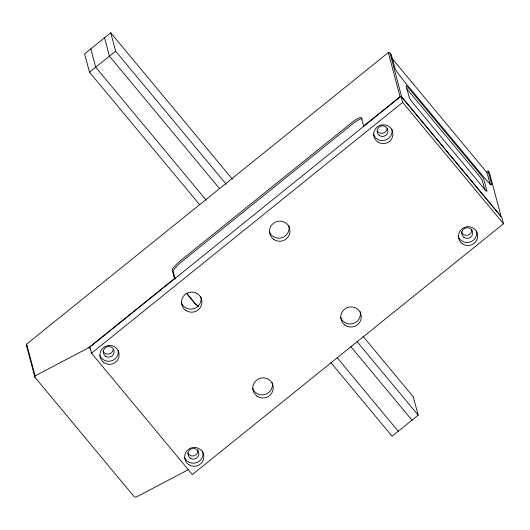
<?xml version="1.0" encoding="UTF-8"?>
<svg xmlns="http://www.w3.org/2000/svg" width="530" height="530" viewBox="0 0 530 530"><rect width="100%" height="100%" fill="white"/><g stroke="black" fill="none" stroke-linecap="round" stroke-linejoin="round"><path stroke-width="0.79" d="M188.673 469.514L135.971 497.213L134.322 496.849L34.894 377.227L26.5 345.673L26.666 344.102L388.318 52.563L389.967 52.934L391.272 54.497L394.883 68.072A16.039 1.312 51.1 0 0 405.788 83.27L482.433 175.483A16.039 1.312 51.1 0 0 491.701 184.553L488.09 170.985L487.149 171.475M34.894 377.227L35.119 375.876L26.666 344.102M232.385 179.153L110.73 32.787L84.628 53.835L89.517 72.212L199.644 204.713M89.517 72.212L115.626 51.171L110.73 32.787M35.119 375.876L88.55 347.799L174.43 278.568L172.223 270.3A12.833 2.312 -39.7 0 1 181.532 259.819L350.794 123.377A12.833 2.312 -39.7 0 1 361.4 117.799L363.6 126.074L400.057 96.685L401.654 96.831L501.075 216.452L489.395 172.548L488.09 170.985M401.018 96.281L89.881 347.097L91.511 353.225L192.357 474.562L503.5 223.746L501.87 217.618L401.018 96.281L402.648 102.409L503.5 223.746M91.511 353.225L402.648 102.409M363.037 336.338L413.281 396.791L418.177 415.175L392.067 436.223L330.945 362.686M88.55 347.799L90.107 348.144M391.802 58.114L487.03 172.687L490.257 184.798M115.626 51.171L226.277 184.301M357.048 341.638L418.177 415.175M219.559 188.66L109.432 56.16L104.536 37.782M350.86 346.633L411.982 420.171M206.362 200.353L95.711 67.224L90.822 48.84M337.14 357.69L398.262 431.228M186.832 293.494L194.596 302.835A12.833 12.581 -14.9 0 0 198.472 305.956M186.394 293.176L194.682 303.147A12.833 12.581 -14.9 0 0 198.551 306.26M26.5 345.673L27.368 346.719M484.837 190.051L482.293 180.492A6.413 0.523 51.1 0 0 477.934 174.41L408.345 90.69A6.413 0.523 51.1 0 0 406.371 88.43M389.967 52.934L401.654 96.831M388.318 52.563L400.057 96.685M175.238 279.032L173.237 271.512A12.833 2.312 -39.7 0 1 182.539 261.032L351.801 124.59A12.833 2.312 -39.7 0 1 362.407 119.011M486.798 172.601A3.206 0.576 -39.7 0 1 487.03 172.687M200.89 296.734A10.262 10.063 -14.9 0 1 193.934 308.659A10.262 10.063 -14.9 0 1 181.373 302.882M272.208 382.527A10.262 10.063 -14.9 0 1 264.881 394.558A10.262 10.063 -14.9 0 1 252.426 387.973M288.896 225.793A10.262 10.063 -14.9 0 1 281.94 237.712A10.262 10.063 -14.9 0 1 269.373 231.935M360.208 311.587A10.262 10.063 -14.9 0 1 352.887 323.618A10.262 10.063 -14.9 0 1 340.432 317.026M113.327 349.23A5.452 5.346 -14.9 0 1 102.959 351.072M197.981 449.718A5.452 5.346 -14.9 0 1 187.673 452.991M471.786 228.993A5.452 5.346 -14.9 0 1 467.725 235.168A5.452 5.346 -14.9 0 1 461.233 231.656M387.132 128.512A5.452 5.346 -14.9 0 1 377.473 131.473M476.636 230.974A9.626 9.434 -14.9 0 1 469.626 242.17A9.626 9.434 -14.9 0 1 458.033 235.85M391.922 129.048A9.626 9.434 -14.9 0 1 384.912 140.251A9.626 9.434 -14.9 0 1 373.319 133.924M202.639 450.964A9.626 9.434 -14.9 0 1 196.544 462.67A9.626 9.434 -14.9 0 1 184.466 457.251M118.25 350.535A9.626 9.434 -14.9 0 1 99.753 355.332M479.425 173.211L409.842 89.484A6.413 0.523 51.1 0 0 406.132 85.86L409.312 97.805A6.413 0.523 51.1 0 0 413.672 103.887L483.261 187.607A6.413 0.523 51.1 0 0 486.964 191.237L483.784 179.286A6.413 0.523 51.1 0 0 479.425 173.211M185.772 310.401A10.262 10.063 -14.9 0 0 201.917 302.974A10.262 10.063 -14.9 0 0 187.441 293.01A10.262 10.063 -14.9 0 0 185.772 310.401M257.083 396.195A10.262 10.063 -14.9 0 0 273.228 388.768A10.262 10.063 -14.9 0 0 258.753 378.804A10.262 10.063 -14.9 0 0 257.083 396.195M273.778 239.454A10.262 10.063 -14.9 0 0 289.923 232.027A10.262 10.063 -14.9 0 0 275.448 222.063A10.262 10.063 -14.9 0 0 273.778 239.454M345.09 325.254A10.262 10.063 -14.9 0 0 361.235 317.828A10.262 10.063 -14.9 0 0 346.759 307.864A10.262 10.063 -14.9 0 0 345.09 325.254M105.516 356.206A5.452 5.346 -14.9 0 0 114.135 352.351A5.452 5.346 -14.9 0 0 106.503 346.978A5.452 5.346 -14.9 0 0 105.516 356.206M190.23 458.125A5.452 5.346 -14.9 0 0 198.849 454.27A5.452 5.346 -14.9 0 0 191.217 448.897A5.452 5.346 -14.9 0 0 190.23 458.125M464.035 237.407A5.452 5.346 -14.9 0 0 472.654 233.551A5.452 5.346 -14.9 0 0 465.022 228.178A5.452 5.346 -14.9 0 0 464.035 237.407M379.321 135.488A5.452 5.346 -14.9 0 0 387.94 131.625A5.452 5.346 -14.9 0 0 380.308 126.253A5.452 5.346 -14.9 0 0 379.321 135.488M462.326 243.747A9.626 9.434 -14.9 0 0 477.603 237.095A9.626 9.434 -14.9 0 0 464.234 227.476A9.626 9.434 -14.9 0 0 462.326 243.747M377.612 141.828A9.626 9.434 -14.9 0 0 392.882 135.177A9.626 9.434 -14.9 0 0 379.52 125.557A9.626 9.434 -14.9 0 0 377.612 141.828M188.521 464.472A9.626 9.434 -14.9 0 0 203.798 457.821A9.626 9.434 -14.9 0 0 190.429 448.201A9.626 9.434 -14.9 0 0 188.521 464.472M103.807 362.546A9.626 9.434 -14.9 0 0 119.084 355.895A9.626 9.434 -14.9 0 0 105.715 346.275A9.626 9.434 -14.9 0 0 103.807 362.546"/></g></svg>
